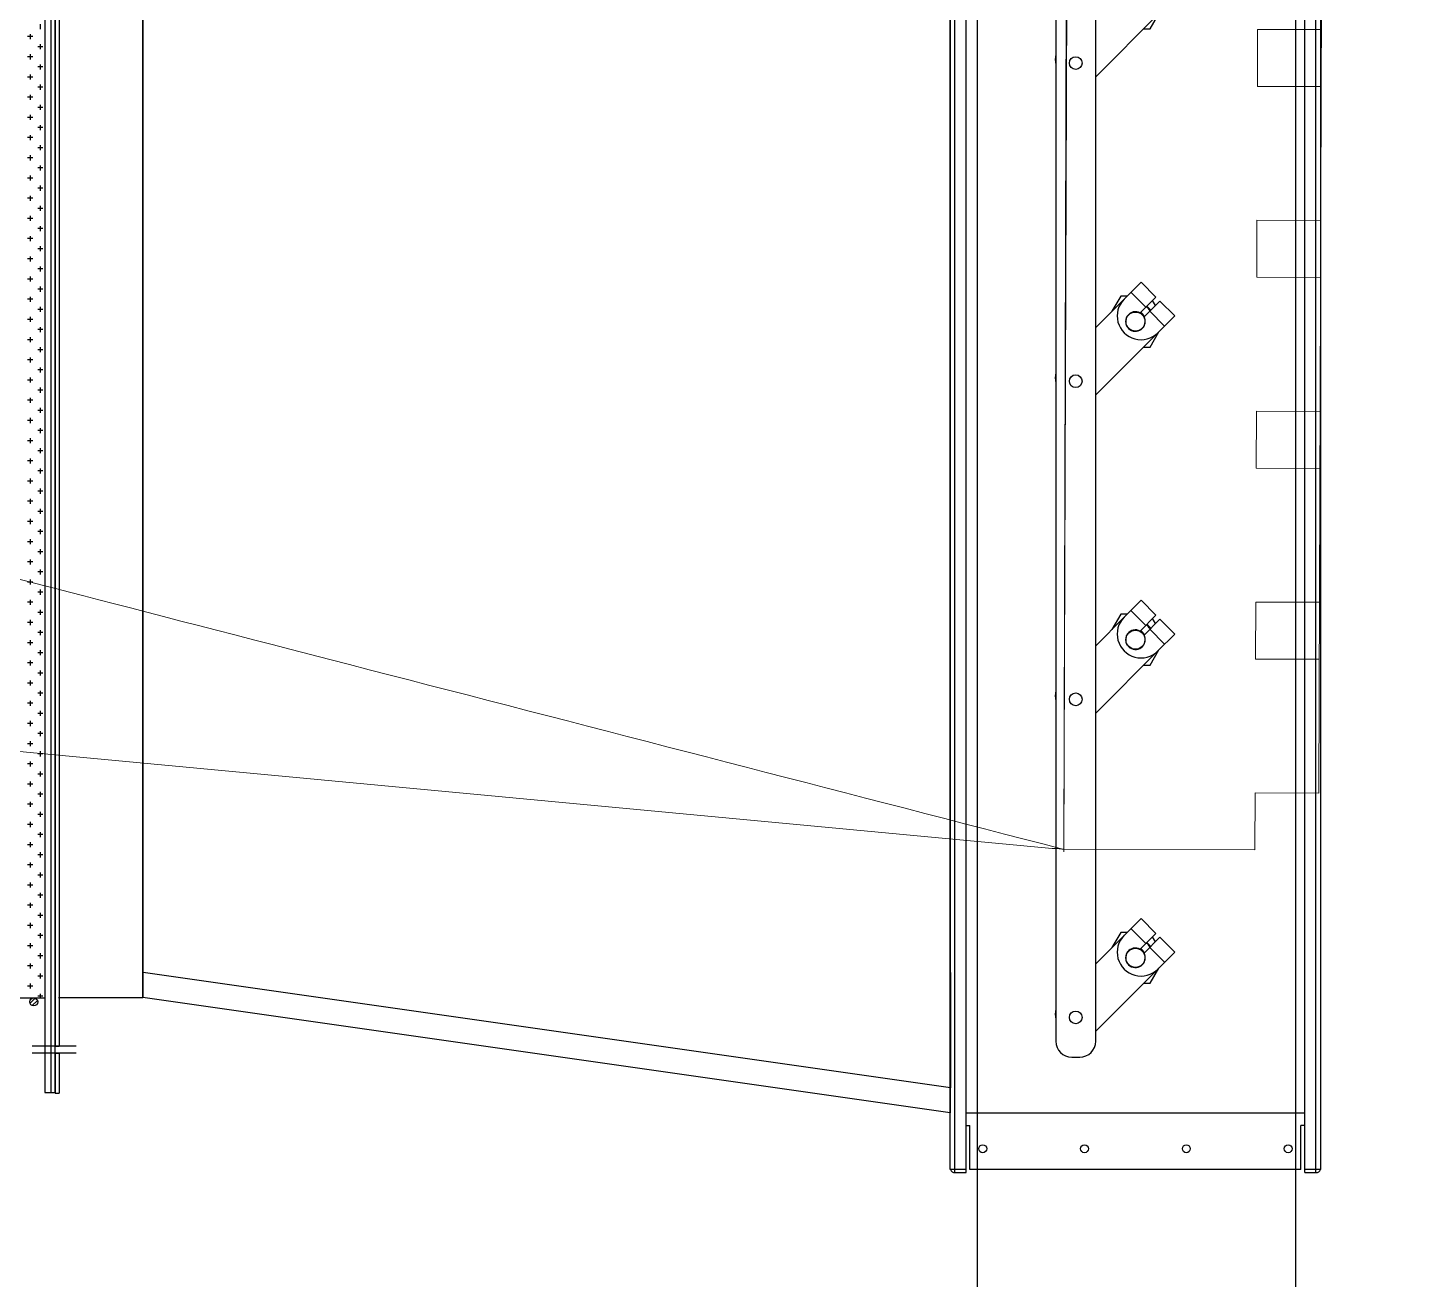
# Model space of a CAD drawing. Header units: millimetres. Extents: x -379292 to 1221486, y 92049 to 447512.
# Drawn here: x -107002 to -106130, y 165365 to 166152 of the extents above; entities that cross this region are included whole.
import ezdxf

# ---------------------------------------------------------------- set-up
doc = ezdxf.new("R2010")
doc.units = ezdxf.units.MM
doc.layers.add('05_WALL', color=3, linetype='Continuous')
doc.layers.add('AIRONN ZONLAMA', color=4, linetype='Continuous')
for name, color, linetype, lineweight in [('_Systemair', 3, 'Continuous', 30), ('_Systemair Ventilation Equipments', 7, 'Continuous', 30), ('Aironn-DEF', 7, 'Continuous', 0)]:
    doc.layers.add(name, color=color, linetype=linetype, lineweight=lineweight)

# ---------------------------------------------------------------- blocks, each defined once
blk = doc.blocks.new('GFL 1250')
at = {"layer": '_Systemair Ventilation Equipments', "color": 8}
for p, q in [((12063.171, 3746.234), (12063.171, 3748.734)), ((12063.421, 3748.734), (12063.171, 3748.734)), ((12063.421, 3748.734), (12063.171, 3748.734)), ((12063.421, 3746.234), (12063.421, 3748.734)), ((12063.421, 3746.234), (12063.171, 3746.234)), ((12063.171, 3614.684), (12063.171, 3745.784)), ((12063.421, 3745.784), (12063.171, 3745.784)), ((12063.421, 3614.684), (12063.421, 3745.784)), ((12057.921, 3617.734), (12057.921, 3742.734)), ((12063.221, 3742.734), (12057.921, 3742.734))]:
    blk.add_line(p, q, dxfattribs=at)
blk = doc.blocks.new('EVH 1250')
at = {"layer": '_Systemair Ventilation Equipments', "color": 8}
for p, q in [((12307.229, 3748.709), (12307.229, 3611.709)), ((12307.879, 3748.709), (12307.229, 3748.709)), ((12307.479, 3748.709), (12307.479, 3611.709)), ((12307.879, 3611.709), (12307.879, 3748.709)), ((12308.677, 3746.209), (12305.91, 3746.209)), ((12308.677, 3745.771), (12305.91, 3745.771)), ((12321.979, 3742.752), (12307.879, 3742.752)), ((12308.012, 3742.648), (12308.33, 3742.648)), ((12308.171, 3742.489), (12308.171, 3742.752)), ((12308.671, 3743.235), (12308.347, 3742.91)), ((12308.812, 3743.093), (12308.488, 3742.769)), ((12308.647, 3742.013), (12308.965, 3742.013)), ((12308.806, 3741.854), (12308.806, 3742.172)), ((12308.012, 3741.378), (12308.33, 3741.378)), ((12308.171, 3741.219), (12308.171, 3741.537)), ((12308.806, 3740.584), (12308.806, 3740.902)), ((12308.012, 3740.108), (12308.33, 3740.108)), ((12308.171, 3739.949), (12308.171, 3740.267)), ((12308.647, 3740.743), (12308.965, 3740.743)), ((12308.647, 3739.473), (12308.965, 3739.473)), ((12308.806, 3739.314), (12308.806, 3739.632)), ((12308.012, 3738.838), (12308.33, 3738.838)), ((12308.171, 3738.679), (12308.171, 3738.997)), ((12308.647, 3738.203), (12308.965, 3738.203)), ((12308.806, 3738.044), (12308.806, 3738.362)), ((12308.012, 3737.568), (12308.33, 3737.568)), ((12308.171, 3737.409), (12308.171, 3737.727)), ((12308.171, 3736.139), (12308.171, 3736.457)), ((12308.647, 3736.933), (12308.965, 3736.933)), ((12308.806, 3736.774), (12308.806, 3737.092)), ((12308.012, 3736.298), (12308.33, 3736.298)), ((12308.647, 3735.663), (12308.965, 3735.663)), ((12308.806, 3735.504), (12308.806, 3735.822)), ((12308.012, 3735.028), (12308.33, 3735.028)), ((12308.171, 3734.869), (12308.171, 3735.187)), ((12308.171, 3733.599), (12308.171, 3733.917)), ((12308.647, 3734.393), (12308.965, 3734.393)), ((12308.806, 3734.234), (12308.806, 3734.552)), ((12308.012, 3733.758), (12308.33, 3733.758)), ((12308.647, 3733.123), (12308.965, 3733.123)), ((12308.806, 3732.964), (12308.806, 3733.282)), ((12308.012, 3732.488), (12308.33, 3732.488)), ((12308.171, 3732.329), (12308.171, 3732.647)), ((12308.012, 3731.218), (12308.33, 3731.218)), ((12308.171, 3731.059), (12308.171, 3731.377)), ((12308.647, 3731.853), (12308.965, 3731.853)), ((12308.806, 3731.694), (12308.806, 3732.012)), ((12308.647, 3730.583), (12308.965, 3730.583)), ((12308.806, 3730.424), (12308.806, 3730.742)), ((12308.012, 3729.948), (12308.33, 3729.948)), ((12308.171, 3729.789), (12308.171, 3730.107)), ((12308.806, 3729.154), (12308.806, 3729.472)), ((12308.012, 3728.678), (12308.33, 3728.678)), ((12308.171, 3728.519), (12308.171, 3728.837)), ((12308.647, 3729.313), (12308.965, 3729.313)), ((12308.647, 3728.043), (12308.965, 3728.043)), ((12308.806, 3727.884), (12308.806, 3728.202)), ((12308.012, 3727.408), (12308.33, 3727.408)), ((12308.171, 3727.249), (12308.171, 3727.567)), ((12308.806, 3726.614), (12308.806, 3726.932)), ((12308.012, 3726.138), (12308.33, 3726.138)), ((12308.171, 3725.979), (12308.171, 3726.297)), ((12308.647, 3726.773), (12308.965, 3726.773)), ((12308.647, 3725.503), (12308.965, 3725.503)), ((12308.806, 3725.344), (12308.806, 3725.662)), ((12308.012, 3724.868), (12308.33, 3724.868)), ((12308.171, 3724.709), (12308.171, 3725.027)), ((12308.806, 3724.074), (12308.806, 3724.392)), ((12308.012, 3723.598), (12308.33, 3723.598)), ((12308.171, 3723.439), (12308.171, 3723.757)), ((12308.647, 3724.233), (12308.965, 3724.233)), ((12308.647, 3722.963), (12308.965, 3722.963)), ((12308.806, 3722.804), (12308.806, 3723.122)), ((12308.012, 3722.328), (12308.33, 3722.328)), ((12308.171, 3722.169), (12308.171, 3722.487)), ((12308.647, 3721.693), (12308.965, 3721.693)), ((12308.806, 3721.534), (12308.806, 3721.852)), ((12308.012, 3721.058), (12308.33, 3721.058)), ((12308.171, 3720.899), (12308.171, 3721.217)), ((12308.171, 3719.629), (12308.171, 3719.947)), ((12308.647, 3720.423), (12308.965, 3720.423)), ((12308.806, 3720.264), (12308.806, 3720.582)), ((12308.012, 3719.788), (12308.33, 3719.788)), ((12308.647, 3719.153), (12308.965, 3719.153)), ((12308.806, 3718.994), (12308.806, 3719.312)), ((12308.012, 3718.518), (12308.33, 3718.518)), ((12308.171, 3718.359), (12308.171, 3718.677)), ((12308.171, 3717.089), (12308.171, 3717.407)), ((12308.647, 3717.883), (12308.965, 3717.883)), ((12308.806, 3717.724), (12308.806, 3718.042)), ((12308.012, 3717.248), (12308.33, 3717.248)), ((12308.647, 3716.613), (12308.965, 3716.613)), ((12308.806, 3716.454), (12308.806, 3716.772)), ((12308.012, 3715.978), (12308.33, 3715.978)), ((12308.171, 3715.819), (12308.171, 3716.137)), ((12308.012, 3714.708), (12308.33, 3714.708)), ((12308.171, 3714.549), (12308.171, 3714.867)), ((12308.647, 3715.343), (12308.965, 3715.343)), ((12308.806, 3715.184), (12308.806, 3715.502)), ((12308.647, 3714.073), (12308.965, 3714.073)), ((12308.806, 3713.914), (12308.806, 3714.232)), ((12308.012, 3713.438), (12308.33, 3713.438)), ((12308.171, 3713.279), (12308.171, 3713.597)), ((12308.806, 3712.644), (12308.806, 3712.962)), ((12308.012, 3712.168), (12308.33, 3712.168)), ((12308.171, 3712.009), (12308.171, 3712.327)), ((12308.647, 3712.803), (12308.965, 3712.803)), ((12308.647, 3711.533), (12308.965, 3711.533)), ((12308.806, 3711.374), (12308.806, 3711.692)), ((12308.012, 3710.898), (12308.33, 3710.898)), ((12308.171, 3710.739), (12308.171, 3711.057)), ((12308.806, 3710.104), (12308.806, 3710.422)), ((12308.012, 3709.628), (12308.33, 3709.628)), ((12308.171, 3709.469), (12308.171, 3709.787)), ((12308.647, 3710.263), (12308.965, 3710.263)), ((12308.647, 3708.993), (12308.965, 3708.993)), ((12308.806, 3708.834), (12308.806, 3709.152)), ((12308.012, 3708.358), (12308.33, 3708.358)), ((12308.171, 3708.199), (12308.171, 3708.517)), ((12308.647, 3707.723), (12308.965, 3707.723)), ((12308.806, 3707.564), (12308.806, 3707.882)), ((12308.012, 3707.088), (12308.33, 3707.088)), ((12308.171, 3706.929), (12308.171, 3707.247)), ((12308.171, 3705.659), (12308.171, 3705.977)), ((12308.647, 3706.453), (12308.965, 3706.453)), ((12308.806, 3706.294), (12308.806, 3706.612)), ((12308.012, 3705.818), (12308.33, 3705.818)), ((12308.647, 3705.183), (12308.965, 3705.183)), ((12308.806, 3705.024), (12308.806, 3705.342)), ((12308.012, 3704.548), (12308.33, 3704.548)), ((12308.171, 3704.389), (12308.171, 3704.707)), ((12308.171, 3703.119), (12308.171, 3703.437)), ((12308.647, 3703.913), (12308.965, 3703.913)), ((12308.806, 3703.754), (12308.806, 3704.072)), ((12308.012, 3703.278), (12308.33, 3703.278)), ((12308.647, 3702.643), (12308.965, 3702.643)), ((12308.806, 3702.484), (12308.806, 3702.802)), ((12308.012, 3702.008), (12308.33, 3702.008)), ((12308.171, 3701.849), (12308.171, 3702.167)), ((12308.012, 3700.738), (12308.33, 3700.738)), ((12308.171, 3700.579), (12308.171, 3700.897)), ((12308.647, 3701.373), (12308.965, 3701.373)), ((12308.806, 3701.214), (12308.806, 3701.532)), ((12308.647, 3700.103), (12308.965, 3700.103)), ((12308.806, 3699.944), (12308.806, 3700.262)), ((12308.012, 3699.468), (12308.33, 3699.468)), ((12308.171, 3699.309), (12308.171, 3699.627)), ((12308.806, 3698.674), (12308.806, 3698.992)), ((12308.012, 3698.198), (12308.33, 3698.198)), ((12308.171, 3698.039), (12308.171, 3698.357)), ((12308.647, 3698.833), (12308.965, 3698.833)), ((12308.647, 3697.563), (12308.965, 3697.563)), ((12308.806, 3697.404), (12308.806, 3697.722)), ((12308.012, 3696.928), (12308.33, 3696.928)), ((12308.171, 3696.769), (12308.171, 3697.087)), ((12308.806, 3696.134), (12308.806, 3696.452)), ((12308.012, 3695.658), (12308.33, 3695.658)), ((12308.171, 3695.499), (12308.171, 3695.817)), ((12308.647, 3696.293), (12308.965, 3696.293)), ((12308.647, 3695.023), (12308.965, 3695.023)), ((12308.806, 3694.864), (12308.806, 3695.182)), ((12308.012, 3694.388), (12308.33, 3694.388)), ((12308.171, 3694.229), (12308.171, 3694.547)), ((12308.647, 3693.753), (12308.965, 3693.753)), ((12308.806, 3693.594), (12308.806, 3693.912)), ((12308.012, 3693.118), (12308.33, 3693.118)), ((12308.171, 3692.959), (12308.171, 3693.277)), ((12308.171, 3691.689), (12308.171, 3692.007)), ((12308.647, 3692.483), (12308.965, 3692.483)), ((12308.806, 3692.324), (12308.806, 3692.642)), ((12308.012, 3691.848), (12308.33, 3691.848)), ((12308.647, 3691.213), (12308.965, 3691.213)), ((12308.806, 3691.054), (12308.806, 3691.372)), ((12308.012, 3690.578), (12308.33, 3690.578)), ((12308.171, 3690.419), (12308.171, 3690.737)), ((12308.171, 3689.149), (12308.171, 3689.467)), ((12308.647, 3689.943), (12308.965, 3689.943)), ((12308.806, 3689.784), (12308.806, 3690.102)), ((12308.012, 3689.308), (12308.33, 3689.308)), ((12308.647, 3688.673), (12308.965, 3688.673)), ((12308.806, 3688.514), (12308.806, 3688.832)), ((12308.012, 3688.038), (12308.33, 3688.038)), ((12308.171, 3687.879), (12308.171, 3688.197)), ((12308.012, 3686.768), (12308.33, 3686.768)), ((12308.171, 3686.609), (12308.171, 3686.927)), ((12308.647, 3687.403), (12308.965, 3687.403)), ((12308.806, 3687.244), (12308.806, 3687.562)), ((12308.647, 3686.133), (12308.965, 3686.133)), ((12308.806, 3685.974), (12308.806, 3686.292)), ((12308.012, 3685.498), (12308.33, 3685.498)), ((12308.171, 3685.339), (12308.171, 3685.657)), ((12308.806, 3684.704), (12308.806, 3685.022)), ((12308.012, 3684.228), (12308.33, 3684.228)), ((12308.171, 3684.069), (12308.171, 3684.387)), ((12308.647, 3684.863), (12308.965, 3684.863)), ((12308.647, 3683.593), (12308.965, 3683.593)), ((12308.806, 3683.434), (12308.806, 3683.752)), ((12308.012, 3682.958), (12308.33, 3682.958)), ((12308.171, 3682.799), (12308.171, 3683.117)), ((12308.806, 3682.164), (12308.806, 3682.482)), ((12308.171, 3681.529), (12308.171, 3681.847)), ((12308.647, 3682.323), (12308.965, 3682.323))]:
    blk.add_line(p, q, dxfattribs=at)
blk.add_circle((12308.579, 3743.002), 0.25, dxfattribs=at)
blk = doc.blocks.new('GDD 1250')
at = {"layer": '_Systemair Ventilation Equipments', "color": 8, "linetype": 'Continuous'}
for p, q in [((12625.023, 1429.511), (12625.023, 1282.911)), ((12625.023, 1429.511), (12626.023, 1429.511)), ((12625.323, 1429.711), (12625.323, 1429.511)), ((12626.023, 1429.711), (12625.323, 1429.711)), ((12625.323, 1429.511), (12625.323, 1282.911)), ((12626.023, 1429.711), (12626.023, 1429.511)), ((12626.023, 1429.511), (12626.023, 1282.911)), ((12626.273, 1429.511), (12626.273, 1426.751)), ((12626.273, 1429.511), (12647.073, 1429.511)), ((12647.073, 1429.511), (12647.073, 1426.751)), ((12647.323, 1429.711), (12647.323, 1429.511)), ((12648.023, 1429.711), (12647.323, 1429.711)), ((12647.323, 1429.511), (12647.323, 1282.911)), ((12647.323, 1429.511), (12648.323, 1429.511)), ((12648.023, 1429.711), (12648.023, 1429.511)), ((12648.023, 1429.511), (12648.023, 1282.911)), ((12648.323, 1429.511), (12648.323, 1282.911)), ((12626.023, 1426.751), (12626.273, 1426.751)), ((12647.323, 1425.961), (12626.023, 1425.961)), ((12647.323, 1426.751), (12647.073, 1426.751)), ((12640.671, 1422.459), (12640.171, 1422.459)), ((12639.148, 1420.807), (12635.259, 1416.918)), ((12639.171, 1421.459), (12639.171, 1298.459)), ((12641.671, 1298.459), (12641.671, 1421.459)), ((12635.75, 1417.811), (12635.2, 1416.859)), ((12636.152, 1417.811), (12635.75, 1417.811)), ((12634.198, 1415.857), (12635.259, 1416.918)), ((12634.835, 1416.494), (12635.772, 1415.557)), ((12637.38, 1414.797), (12639.171, 1416.587)), ((12634.198, 1415.857), (12635.135, 1414.92)), ((12635.135, 1414.92), (12636.133, 1415.918)), ((12635.383, 1414.673), (12636.38, 1415.67)), ((12637.597, 1414.611), (12638.147, 1415.563)), ((12635.383, 1414.673), (12636.32, 1413.736)), ((12635.411, 1415.197), (12635.592, 1414.884)), ((12636.019, 1415.309), (12636.956, 1414.372)), ((12636.32, 1413.736), (12637.38, 1414.797)), ((12637.195, 1414.611), (12637.597, 1414.611)), ((12639.148, 1400.807), (12635.259, 1396.918)), ((12635.75, 1397.811), (12635.2, 1396.859)), ((12636.152, 1397.811), (12635.75, 1397.811)), ((12634.198, 1395.857), (12635.259, 1396.918)), ((12634.835, 1396.494), (12635.772, 1395.557)), ((12637.38, 1394.797), (12639.171, 1396.587)), ((12634.198, 1395.857), (12635.135, 1394.92)), ((12635.135, 1394.92), (12636.133, 1395.918)), ((12635.383, 1394.673), (12636.38, 1395.67)), ((12637.597, 1394.611), (12638.147, 1395.563)), ((12635.383, 1394.673), (12636.32, 1393.736)), ((12635.411, 1395.197), (12635.592, 1394.884)), ((12636.019, 1395.309), (12636.956, 1394.372)), ((12636.32, 1393.736), (12637.38, 1394.797)), ((12637.195, 1394.611), (12637.597, 1394.611)), ((12639.148, 1380.807), (12635.259, 1376.918)), ((12635.75, 1377.811), (12635.2, 1376.859)), ((12636.152, 1377.811), (12635.75, 1377.811)), ((12634.198, 1375.857), (12635.259, 1376.918)), ((12634.835, 1376.494), (12635.772, 1375.557)), ((12637.38, 1374.797), (12639.171, 1376.587)), ((12634.198, 1375.857), (12635.135, 1374.92)), ((12635.135, 1374.92), (12636.133, 1375.918)), ((12635.383, 1374.673), (12636.38, 1375.67)), ((12637.597, 1374.611), (12638.147, 1375.563)), ((12635.383, 1374.673), (12636.32, 1373.736)), ((12635.411, 1375.197), (12635.592, 1374.884)), ((12636.019, 1375.309), (12636.956, 1374.372)), ((12636.32, 1373.736), (12637.38, 1374.797)), ((12637.195, 1374.611), (12637.597, 1374.611)), ((12639.148, 1360.807), (12635.259, 1356.918)), ((12635.75, 1357.811), (12635.2, 1356.859)), ((12636.152, 1357.811), (12635.75, 1357.811))]:
    blk.add_line(p, q, dxfattribs=at)
for centre, radius in [((12627.073, 1428.211), 0.25), ((12633.473, 1428.211), 0.25), ((12639.873, 1428.211), 0.25), ((12646.273, 1428.211), 0.25), ((12640.421, 1419.959), 0.4), ((12636.673, 1416.211), 0.6), ((12640.421, 1399.959), 0.4), ((12636.673, 1396.211), 0.6), ((12640.421, 1379.959), 0.4), ((12636.673, 1376.211), 0.6), ((12640.421, 1359.959), 0.4)]:
    blk.add_circle(centre, radius, dxfattribs=at)
for centre, radius, start, end in [((12625.323, 1429.411), 0.3, 90, 160.70248), ((12648.023, 1429.411), 0.3, 19.29752, 90), ((12640.171, 1421.459), 1, 90, 180), ((12640.671, 1421.459), 1, 0, 90), ((12640.209, 1419.746), 1.5, 133.8159, 135), ((12640.209, 1419.746), 1.5, 347.17422, 12.81599), ((12636.32, 1415.857), 1.5, 315, 135), ((12636.673, 1416.211), 0.615, 241.53212, 208.46788), ((12636.673, 1416.211), 1.2, 216.60851, 233.39149), ((12636.673, 1416.211), 1.15, 216.23793, 233.75615), ((12636.673, 1416.211), 0.65, 209.37688, 240.62316), ((12640.209, 1399.746), 1.5, 133.8159, 135), ((12640.209, 1399.746), 1.5, 347.17422, 12.81599), ((12636.32, 1395.857), 1.5, 315, 135), ((12636.673, 1396.211), 0.615, 241.53212, 208.46788), ((12636.673, 1396.211), 1.2, 216.60851, 233.39149), ((12636.673, 1396.211), 1.15, 216.23793, 233.75615), ((12636.673, 1396.211), 0.65, 209.37688, 240.62316), ((12640.209, 1379.746), 1.5, 133.8159, 135), ((12640.209, 1379.746), 1.5, 347.17422, 12.81599), ((12636.32, 1375.857), 1.5, 315, 135), ((12636.673, 1376.211), 0.615, 241.53212, 208.46788), ((12636.673, 1376.211), 1.2, 216.60851, 233.39149), ((12636.673, 1376.211), 1.15, 216.23793, 233.75615), ((12636.673, 1376.211), 0.65, 209.37688, 240.62316), ((12640.209, 1359.746), 1.5, 133.8159, 135), ((12640.209, 1359.746), 1.5, 347.17422, 12.81599)]:
    blk.add_arc(centre, radius, start, end, dxfattribs=at)
blk = doc.blocks.new('red1250')
at = {"layer": '_Systemair', "color": 8}
for p, q in [((15507.496, 2064.584), (15507.496, 2071.834)), ((15507.496, 2071.834), (15558.246, 2064.584)), ((15507.496, 2064.584), (15507.496, 1939.584)), ((15558.246, 2064.584), (15558.246, 1939.584))]:
    blk.add_line(p, q, dxfattribs=at)
blk = doc.blocks.new('OtoParkBodrumKatMimari')
at = {"layer": '05_WALL', "color": 8, "ltscale": 25}
for points in [[(135600, 67200), (139950, 67200), (139950, 63750), (135600, 63750)], [(142600, 67200), (140150, 67200), (140150, 63750), (142600, 63750)]]:
    blk.add_lwpolyline(points, dxfattribs=at)
at = {"layer": '_Systemair', "color": 1, "xscale": 10, "yscale": 10, "zscale": 10, "rotation": 180}
blk.add_blockref('red1250', (295007.9, 85369.31), dxfattribs=at)
at = {"layer": '_Systemair Ventilation Equipments', "color": 1, "xscale": 10, "yscale": 10, "zscale": 10, "rotation": 180}
blk.add_blockref('GDD 1250', (266416.18, 78910.58), dxfattribs=at)
at = {"layer": '_Systemair Ventilation Equipments', "xscale": 10, "yscale": 10, "zscale": 10, "rotation": 180}
for name, p in [('EVH 1250', (262442.74, 102150.81)), ('GFL 1250', (260004.66, 102150.81))]:
    blk.add_blockref(name, p, dxfattribs=at)
blk = doc.blocks.new('TF1000-0')
at = {"layer": 'Aironn-DEF', "color": 2, "linetype": 'Continuous', "lineweight": 15}
for p, q in [((19557.687, 1474.456), (19669.917, 1474.456)), ((19557.692, 1474.456), (19669.912, 1474.456)), ((19669.917, 1474.456), (19669.905, 1474.408)), ((19663.525, 1404.407), (19669.859, 1473.707))]:
    blk.add_line(p, q, dxfattribs=at)
for points, knots in [([(19651.968, 1404.298), (19652.876, 1407.85), (19659.683, 1434.497), (19666.506, 1461.136), (19669.917, 1474.456)], [0, 0, 0, 0, 0.5, 1, 1, 1, 1]), ([(19669.859, 1473.707), (19669.858, 1473.828), (19669.856, 1474.068), (19669.889, 1474.295), (19669.906, 1474.408)], [0, 0, 0, 0, 0.505354, 1, 1, 1, 1])]:
    blk.add_open_spline(points, degree=3, knots=knots, dxfattribs=at)
blk = doc.blocks.new('weweq')
at = {"layer": 'Aironn-DEF', "color": 7}
blk.add_line((19920.957, 13470.589), (20029.388, 13470.499), dxfattribs=at)
at = {"layer": 'Aironn-DEF', "color": 7, "linetype": 'Continuous', "lineweight": 15}
for p, q in [((19981.379, 13466.538), (19981.382, 13470.539)), ((19984.961, 13466.535), (19984.964, 13470.536)), ((19993.38, 13466.528), (19993.384, 13470.529)), ((19996.962, 13466.525), (19996.965, 13470.526)), ((20005.382, 13466.518), (20005.385, 13470.519)), ((20008.963, 13466.515), (20008.967, 13470.516)), ((20017.383, 13466.508), (20017.386, 13470.509)), ((20020.965, 13466.505), (20020.968, 13470.506)), ((20029.384, 13466.498), (20029.388, 13470.499)), ((19981.379, 13466.538), (19984.961, 13466.535)), ((19993.38, 13466.528), (19996.962, 13466.525)), ((20005.382, 13466.518), (20008.963, 13466.515)), ((20017.383, 13466.508), (20020.965, 13466.505)), ((20029.384, 13466.498), (20032.966, 13466.495)), ((20032.966, 13466.495), (20032.956, 13454.494)), ((19920.784, 13454.587), (20033.116, 13454.494))]:
    blk.add_line(p, q, dxfattribs=at)

msp = doc.modelspace()

# ---------------------------------------------------------------- block references
at = {"color": 8}
msp.add_blockref('OtoParkBodrumKatMimari', (-246354.82, 100818.76), dxfattribs=at)

# ---------------------------------------------------------------- next in the draw order: block references
at = {"layer": '_Systemair', "color": 1, "xscale": 10, "yscale": 10, "zscale": 10, "rotation": 180}
msp.add_blockref('red1250', (48653.3, 186203.94), dxfattribs=at)
at = {"layer": 'AIRONN ZONLAMA', "color": 0, "xscale": 10, "yscale": 10, "zscale": 10, "rotation": 269.8525026188016}
msp.add_blockref('weweq', (-240379.1, 366310.7), dxfattribs=at)
at = {"layer": 'Aironn-DEF', "color": 0, "xscale": 10, "yscale": 10, "zscale": 10, "rotation": 269.8525026188016}
msp.add_blockref('TF1000-0', (-120588.46, 362371.86), dxfattribs=at)

doc.saveas('drawing.dxf')
